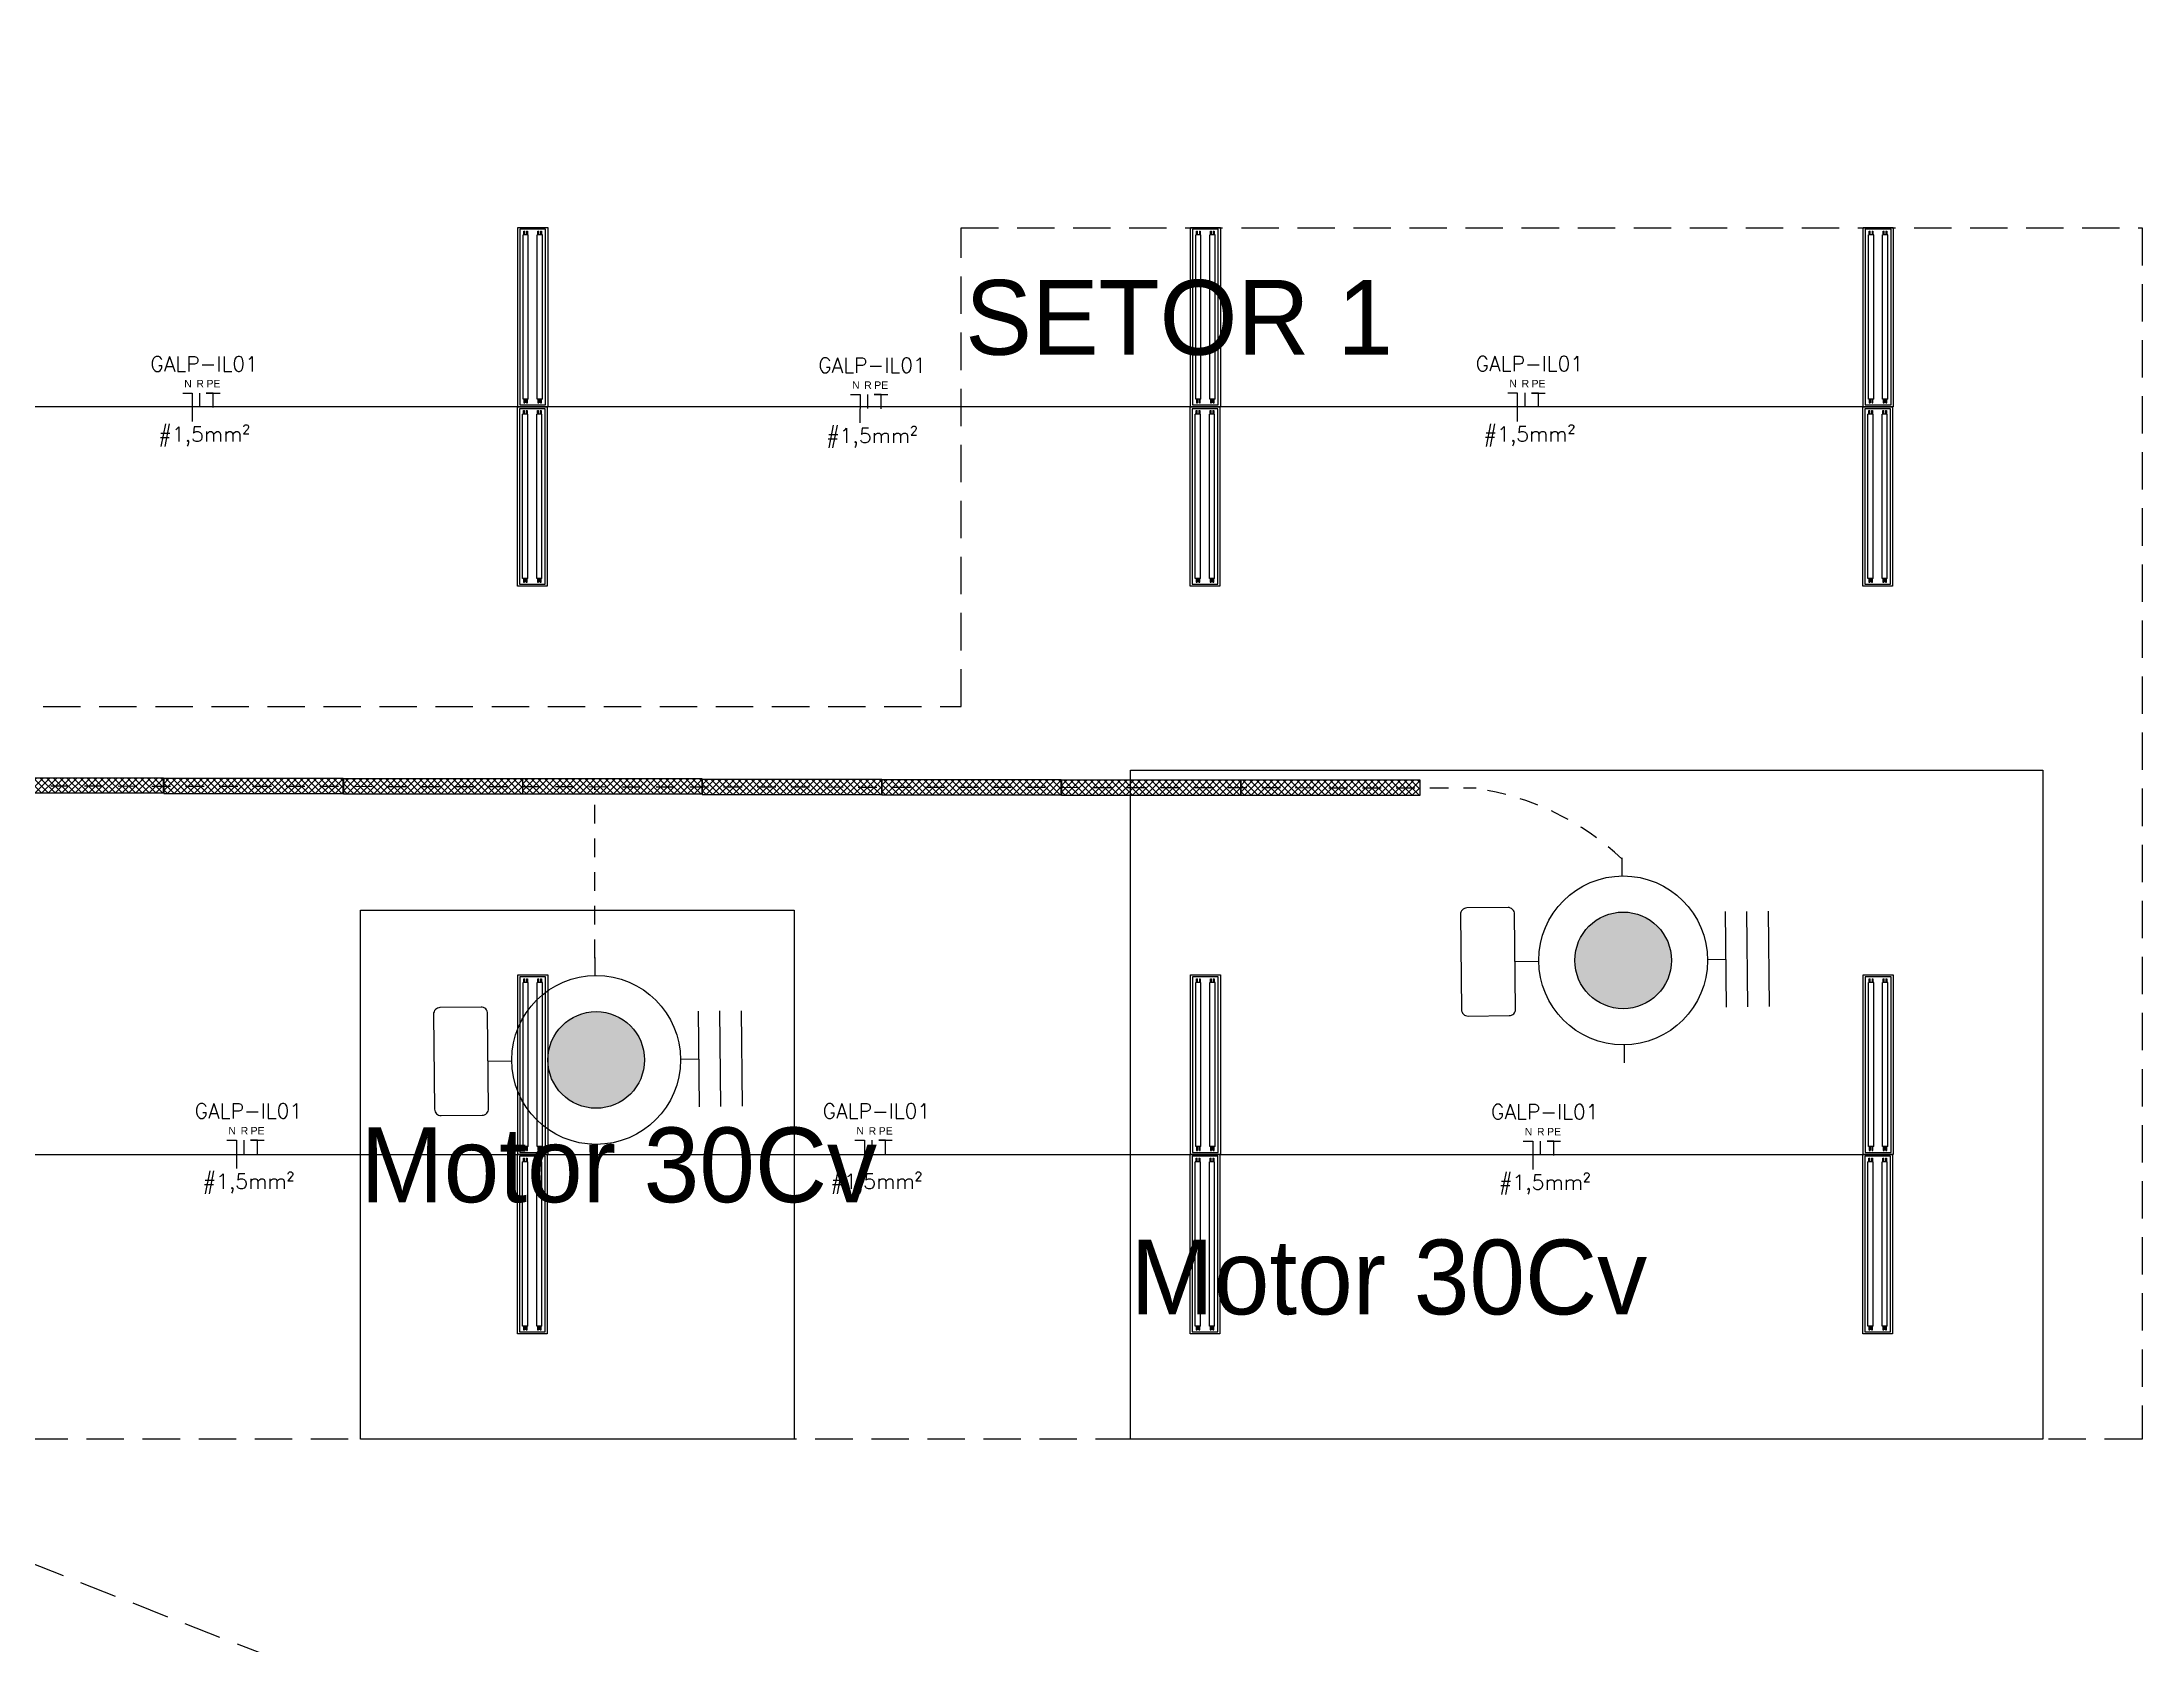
# Model space of a CAD drawing. Header units: metres. Extents: x 2442 to 5008, y 1070 to 2228.
# Drawn here: x 2495.85 to 2509.89, y 1100.09 to 1110.81 of the extents above; entities that cross this region are included whole.
import ezdxf
from ezdxf.enums import TextEntityAlignment as Align

# ---------------------------------------------------------------- set-up
doc = ezdxf.new("R2010")
doc.units = ezdxf.units.M
doc.linetypes.add('HIDDEN', pattern=[0.375, 0.25, -0.125])
doc.linetypes.add('HIDDEN2', pattern=[0.1875, 0.125, -0.0625])
for name, color, linetype in [('ARQ LAYOUT', 252, 'Continuous'), ('ARQ_ELÉTRODUTOS', 2, 'Continuous'), ('ARQ_LAYOUT', 8, 'Continuous'), ('ARQ_TOMADAS', 30, 'Continuous'), ('ELETROCALHA', 1, 'Continuous'), ('FIACAO', 7, 'Continuous'), ('HATCH_ELETRODUTOS', 7, 'Continuous'), ('INDICACAO_BIT_FIACAO', 10, 'Continuous'), ('INDICACAO_CIRCUITO_FIA', 7, 'Continuous'), ('LUMINÁRIAS RESIDENCIAL', 150, 'Continuous')]:
    doc.layers.add(name, color=color, linetype=linetype)
doc.styles.add('ARIAL', font='arial.ttf')
doc.styles.add('LOGO 02', font='')
doc.styles.add('ROMANS', font='ROMANS.SHX')
doc.styles.get("Standard").update_dxf_attribs({"font": 'arial.ttf'})
doc.styles.get('LOGO 02').set_extended_font_data('Bella Donna')
doc.linetypes.add('ELETROCALHA', pattern='A,0.5,-0.2,["=",Standard,S=0.18,R=0,X=-0.15,Y=-0.08],0', length=0.7)

# ---------------------------------------------------------------- blocks, each defined once
blk = doc.blocks.new('*U368', base_point=(827.839, 596.659))
at = {"ltscale": 0.035}
for p, q in [((827.252, 596.745), (827.252, 596.572)), ((828.426, 596.745), (827.252, 596.745)), ((827.264, 596.718), (827.289, 596.718)), ((827.264, 596.711), (827.264, 596.718)), ((827.264, 596.711), (827.289, 596.711)), ((827.264, 596.693), (827.264, 596.7)), ((827.289, 596.7), (827.264, 596.7)), ((827.289, 596.693), (827.264, 596.693)), ((828.387, 596.723), (827.289, 596.723)), ((827.289, 596.723), (827.289, 596.688)), ((828.387, 596.688), (827.289, 596.688)), ((828.387, 596.629), (827.289, 596.629)), ((827.289, 596.629), (827.289, 596.594)), ((828.387, 596.723), (828.387, 596.688)), ((828.412, 596.718), (828.387, 596.718)), ((828.412, 596.711), (828.387, 596.711)), ((828.387, 596.7), (828.412, 596.7)), ((828.387, 596.693), (828.412, 596.693)), ((828.387, 596.629), (828.387, 596.594)), ((828.412, 596.711), (828.412, 596.718)), ((828.412, 596.693), (828.412, 596.7)), ((828.426, 596.572), (828.426, 596.745)), ((827.252, 596.572), (828.426, 596.572)), ((827.264, 596.624), (827.289, 596.624)), ((827.264, 596.618), (827.264, 596.624)), ((827.264, 596.618), (827.289, 596.618)), ((827.264, 596.599), (827.264, 596.606)), ((827.289, 596.606), (827.264, 596.606)), ((827.289, 596.599), (827.264, 596.599)), ((828.387, 596.594), (827.289, 596.594)), ((828.412, 596.624), (828.387, 596.624)), ((828.412, 596.618), (828.387, 596.618)), ((828.387, 596.606), (828.412, 596.606)), ((828.387, 596.599), (828.412, 596.599)), ((828.412, 596.618), (828.412, 596.624)), ((828.412, 596.599), (828.412, 596.606))]:
    blk.add_line(p, q, dxfattribs=at)
blk.add_lwpolyline([(827.239, 596.759), (828.439, 596.759), (828.439, 596.559), (827.239, 596.559)], close=True)
blk = doc.blocks.new('*U369')
at = {"layer": 'LUMINÁRIAS RESIDENCIAL', "ltscale": 50}
blk.add_blockref('*U368', (0, 0), dxfattribs=at)
blk = doc.blocks.new('*U370')
at = {"color": 0, "linetype": 'ByBlock', "lineweight": -2, "transparency": 16777216}
for p in [(10, 31.5), (15, 31.5), (10, 27), (15, 27), (10, 22.5), (15, 22.5)]:
    blk.add_blockref('*U369', p, dxfattribs=at)
blk = doc.blocks.new('*U371', base_point=(827.839, 596.659))
at = {"ltscale": 0.035}
for p, q in [((827.252, 596.745), (827.252, 596.572)), ((828.426, 596.745), (827.252, 596.745)), ((827.264, 596.718), (827.289, 596.718)), ((827.264, 596.711), (827.264, 596.718)), ((827.264, 596.711), (827.289, 596.711)), ((827.264, 596.693), (827.264, 596.7)), ((827.289, 596.7), (827.264, 596.7)), ((827.289, 596.693), (827.264, 596.693)), ((828.387, 596.723), (827.289, 596.723)), ((827.289, 596.723), (827.289, 596.688)), ((828.387, 596.688), (827.289, 596.688)), ((828.387, 596.629), (827.289, 596.629)), ((827.289, 596.629), (827.289, 596.594)), ((828.387, 596.723), (828.387, 596.688)), ((828.412, 596.718), (828.387, 596.718)), ((828.412, 596.711), (828.387, 596.711)), ((828.387, 596.7), (828.412, 596.7)), ((828.387, 596.693), (828.412, 596.693)), ((828.387, 596.629), (828.387, 596.594)), ((828.412, 596.711), (828.412, 596.718)), ((828.412, 596.693), (828.412, 596.7)), ((828.426, 596.572), (828.426, 596.745)), ((827.252, 596.572), (828.426, 596.572)), ((827.264, 596.624), (827.289, 596.624)), ((827.264, 596.618), (827.264, 596.624)), ((827.264, 596.618), (827.289, 596.618)), ((827.264, 596.599), (827.264, 596.606)), ((827.289, 596.606), (827.264, 596.606)), ((827.289, 596.599), (827.264, 596.599)), ((828.387, 596.594), (827.289, 596.594)), ((828.412, 596.624), (828.387, 596.624)), ((828.412, 596.618), (828.387, 596.618)), ((828.387, 596.606), (828.412, 596.606)), ((828.387, 596.599), (828.412, 596.599)), ((828.412, 596.618), (828.412, 596.624)), ((828.412, 596.599), (828.412, 596.606))]:
    blk.add_line(p, q, dxfattribs=at)
blk.add_lwpolyline([(827.239, 596.759), (828.439, 596.759), (828.439, 596.559), (827.239, 596.559)], close=True)
blk = doc.blocks.new('*U372')
at = {"layer": 'LUMINÁRIAS RESIDENCIAL', "ltscale": 50}
blk.add_blockref('*U371', (0, 0), dxfattribs=at)
blk = doc.blocks.new('*U373')
at = {"color": 0, "linetype": 'ByBlock', "lineweight": -2, "transparency": 16777216}
for p in [(10, 31.5), (15, 31.5), (10, 27), (15, 27), (10, 22.5), (15, 22.5)]:
    blk.add_blockref('*U372', p, dxfattribs=at)
blk = doc.blocks.new('*U1132', base_point=(1427.3713, 179.8571))
h = blk.add_hatch(color=256)
h.dxf.hatch_style = 1
h.paths.add_polyline_path([(1427.3266, 179.9571, 1), (1427.4161, 179.9571, 1)])
at = {"ltscale": 0.035}
for p, q in [((1427.3272, 180.0918), (1427.4155, 180.0918)), ((1427.3272, 180.0718), (1427.4155, 180.0718)), ((1427.3272, 180.0518), (1427.4155, 180.0518))]:
    blk.add_line(p, q, dxfattribs=at)
blk.add_line((1427.3713, 179.8571), (1427.3713, 179.879))
at = {"linetype": 'ByBlock'}
for points in [[(1427.3713, 180.0353), (1427.3713, 180.0518)], [(1427.2932, 179.9571), (1427.2766, 179.9571)], [(1427.4495, 179.9571), (1427.4661, 179.9571)]]:
    blk.add_lwpolyline(points, dxfattribs=at)
blk.add_lwpolyline([(1427.3274, 179.8071), (1427.4153, 179.8071, 0.414214), (1427.4213, 179.8131), (1427.4213, 179.8511, 0.414214), (1427.4153, 179.8571), (1427.3274, 179.8571, 0.414214), (1427.3213, 179.8511), (1427.3213, 179.8131, 0.414214)], format="xyb", close=True)
at = {"ltscale": 0.035}
blk.add_circle((1427.3713, 179.9571), 0.0781, dxfattribs=at)
blk.add_circle((1427.3713, 179.9571), 0.0447)
blk = doc.blocks.new('*U1134', base_point=(1427.3713, 179.8571))
h = blk.add_hatch(color=256)
h.dxf.hatch_style = 1
h.paths.add_polyline_path([(1427.3266, 179.9571, 1), (1427.4161, 179.9571, 1)])
at = {"ltscale": 0.035}
for p, q in [((1427.3272, 180.0918), (1427.4155, 180.0918)), ((1427.3272, 180.0718), (1427.4155, 180.0718)), ((1427.3272, 180.0518), (1427.4155, 180.0518))]:
    blk.add_line(p, q, dxfattribs=at)
blk.add_line((1427.3713, 179.8571), (1427.3713, 179.879))
at = {"linetype": 'ByBlock'}
for points in [[(1427.3713, 180.0353), (1427.3713, 180.0518)], [(1427.2932, 179.9571), (1427.2766, 179.9571)], [(1427.4495, 179.9571), (1427.4661, 179.9571)]]:
    blk.add_lwpolyline(points, dxfattribs=at)
blk.add_lwpolyline([(1427.3274, 179.8071), (1427.4153, 179.8071, 0.414214), (1427.4213, 179.8131), (1427.4213, 179.8511, 0.414214), (1427.4153, 179.8571), (1427.3274, 179.8571, 0.414214), (1427.3213, 179.8511), (1427.3213, 179.8131, 0.414214)], format="xyb", close=True)
at = {"ltscale": 0.035}
blk.add_circle((1427.3713, 179.9571), 0.0781, dxfattribs=at)
blk.add_circle((1427.3713, 179.9571), 0.0447)

msp = doc.modelspace()

# ---------------------------------------------------------------- hatches: boundary and pattern name
at = {"layer": 'HATCH_ELETRODUTOS'}
h = msp.add_hatch(dxfattribs=at)
h.set_pattern_fill('ANSI37', color=140, scale=0.01, style=0)
h.set_pattern_definition([(45, (1061.720113, 886.109076), (-0.0224506403, 0.0224506403), []), (135, (1061.720113, 886.109076), (-0.0224506403, -0.0224506403), [])])
h.paths.add_polyline_path([(2495.46, 1105.789), (2496.66, 1105.789), (2496.66, 1105.889), (2495.46, 1105.889)])
h = msp.add_hatch(dxfattribs=at)
h.set_pattern_fill('ANSI37', color=140, scale=0.01, style=0)
h.set_pattern_definition([(45, (1062.920564, 886.106212), (-0.0224506403, 0.0224506403), []), (135, (1062.920564, 886.106212), (-0.0224506403, -0.0224506403), [])])
h.paths.add_polyline_path([(2496.661, 1105.786), (2497.861, 1105.786), (2497.861, 1105.886), (2496.661, 1105.886)])
h = msp.add_hatch(dxfattribs=at)
h.set_pattern_fill('ANSI37', color=140, scale=0.01, style=0)
h.set_pattern_definition([(45, (1064.122715, 886.103635), (-0.0224506403, 0.0224506403), []), (135, (1064.122715, 886.103635), (-0.0224506403, -0.0224506403), [])])
h.paths.add_polyline_path([(2497.863, 1105.783), (2499.063, 1105.783), (2499.063, 1105.883), (2497.863, 1105.883)])
h = msp.add_hatch(dxfattribs=at)
h.set_pattern_fill('ANSI37', color=140, scale=0.01, style=0)
h.set_pattern_definition([(45, (1065.321506, 886.103795), (-0.0224506403, 0.0224506403), []), (135, (1065.321506, 886.103795), (-0.0224506403, -0.0224506403), [])])
h.paths.add_polyline_path([(2499.062, 1105.783), (2500.262, 1105.783), (2500.262, 1105.883), (2499.062, 1105.883)])
h = msp.add_hatch(dxfattribs=at)
h.set_pattern_fill('ANSI37', color=140, scale=0.01, style=0)
h.set_pattern_definition([(45, (1066.524245, 886.099936), (-0.0224506403, 0.0224506403), []), (135, (1066.524245, 886.099936), (-0.0224506403, -0.0224506403), [])])
h.paths.add_polyline_path([(2500.264, 1105.78), (2501.464, 1105.78), (2501.464, 1105.88), (2500.264, 1105.88)])
h = msp.add_hatch(dxfattribs=at)
h.set_pattern_fill('ANSI37', color=140, scale=0.01, style=0)
h.set_pattern_definition([(45, (1067.724695, 886.097073), (-0.0224506403, 0.0224506403), []), (135, (1067.724695, 886.097073), (-0.0224506403, -0.0224506403), [])])
h.paths.add_polyline_path([(2501.465, 1105.777), (2502.665, 1105.777), (2502.665, 1105.877), (2501.465, 1105.877)])
h = msp.add_hatch(dxfattribs=at)
h.set_pattern_fill('ANSI37', color=140, scale=0.01, style=0)
h.set_pattern_definition([(45, (1068.926846, 886.094496), (-0.0224506403, 0.0224506403), []), (135, (1068.926846, 886.094496), (-0.0224506403, -0.0224506403), [])])
h.paths.add_polyline_path([(2502.667, 1105.774), (2503.867, 1105.774), (2503.867, 1105.874), (2502.667, 1105.874)])
h = msp.add_hatch(dxfattribs=at)
h.set_pattern_fill('ANSI37', color=140, scale=0.01, style=0)
h.set_pattern_definition([(45, (1070.125637, 886.094655), (-0.0224506403, 0.0224506403), []), (135, (1070.125637, 886.094655), (-0.0224506403, -0.0224506403), [])])
h.paths.add_polyline_path([(2503.866, 1105.774), (2505.066, 1105.774), (2505.066, 1105.874), (2503.866, 1105.874)])

# ---------------------------------------------------------------- linework, layer by layer
at = {"layer": 'ARQ LAYOUT', "linetype": 'HIDDEN'}
msp.add_lwpolyline([(2476.73, 1101.468), (2476.73, 1106.368), (2501.995, 1106.368), (2501.995, 1109.568), (2509.895, 1109.568), (2509.895, 1101.468), (2476.73, 1101.468)], dxfattribs=at)
at = {"layer": 'ARQ LAYOUT'}
for points in [[(2503.129, 1105.941), (2509.232, 1105.941), (2509.232, 1101.468), (2503.129, 1101.468)], [(2497.977, 1105.005), (2500.879, 1105.005), (2500.879, 1101.468), (2497.977, 1101.468)]]:
    msp.add_lwpolyline(points, close=True, dxfattribs=at)
at = {"layer": 'ARQ_ELÉTRODUTOS'}
for p, q in [((2508.227, 1108.372), (2476.527, 1108.372)), ((2476.527, 1103.372), (2508.23, 1103.372))]:
    msp.add_line(p, q, dxfattribs=at)
at = {"layer": 'ARQ_ELÉTRODUTOS', "linetype": 'HIDDEN'}
msp.add_arc((2578.489, 1309.871), 224.991, 241.07147, 251.35905, dxfattribs=at)
at = {"layer": 'ARQ_TOMADAS', "linetype": 'HIDDEN2', "lineweight": -3}
for p, q in [((2493.431, 1105.84), (2505.44, 1105.823)), ((2499.544, 1104.685), (2499.544, 1105.83))]:
    msp.add_line(p, q, dxfattribs=at)
msp.add_arc((2505.193, 1104.062), 1.774, 46.3614, 82.0738, dxfattribs=at)
at = {"layer": 'ELETROCALHA', "color": 140, "linetype": 'ELETROCALHA'}
for points in [[(2495.46, 1105.789), (2496.66, 1105.789), (2496.66, 1105.889), (2495.46, 1105.889)], [(2496.661, 1105.786), (2497.861, 1105.786), (2497.861, 1105.886), (2496.661, 1105.886)], [(2497.863, 1105.783), (2499.063, 1105.783), (2499.063, 1105.883), (2497.863, 1105.883)], [(2499.062, 1105.783), (2500.262, 1105.783), (2500.262, 1105.883), (2499.062, 1105.883)], [(2500.264, 1105.78), (2501.464, 1105.78), (2501.464, 1105.88), (2500.264, 1105.88)], [(2501.465, 1105.777), (2502.665, 1105.777), (2502.665, 1105.877), (2501.465, 1105.877)], [(2502.667, 1105.774), (2503.867, 1105.774), (2503.867, 1105.874), (2502.667, 1105.874)], [(2503.866, 1105.774), (2505.066, 1105.774), (2505.066, 1105.874), (2503.866, 1105.874)]]:
    msp.add_lwpolyline(points, close=True, dxfattribs=at)
at = {"layer": 'FIACAO', "color": 4, "lineweight": -3}
for p, q in [((2496.788, 1108.464), (2496.851, 1108.464)), ((2496.851, 1108.464), (2496.851, 1108.274)), ((2501.255, 1108.455), (2501.319, 1108.455)), ((2501.319, 1108.455), (2501.318, 1108.264)), ((2505.652, 1108.465), (2505.716, 1108.465)), ((2505.716, 1108.465), (2505.716, 1108.274)), ((2497.084, 1103.467), (2497.147, 1103.467)), ((2497.147, 1103.467), (2497.147, 1103.277)), ((2501.285, 1103.467), (2501.349, 1103.466)), ((2501.349, 1103.466), (2501.348, 1103.276)), ((2505.756, 1103.461), (2505.819, 1103.461)), ((2505.819, 1103.461), (2505.819, 1103.271))]:
    msp.add_line(p, q, dxfattribs=at)
at = {"layer": 'FIACAO', "lineweight": -3}
for p, q in [((2496.901, 1108.464), (2496.901, 1108.369)), ((2496.992, 1108.463), (2496.946, 1108.463)), ((2501.368, 1108.454), (2501.368, 1108.36)), ((2501.46, 1108.454), (2501.414, 1108.454)), ((2505.766, 1108.465), (2505.766, 1108.37)), ((2505.857, 1108.464), (2505.811, 1108.464)), ((2497.197, 1103.467), (2497.197, 1103.372)), ((2497.288, 1103.466), (2497.242, 1103.466)), ((2501.398, 1103.466), (2501.398, 1103.372)), ((2501.49, 1103.466), (2501.444, 1103.466)), ((2505.869, 1103.461), (2505.869, 1103.366)), ((2505.96, 1103.46), (2505.915, 1103.46))]:
    msp.add_line(p, q, dxfattribs=at)
at = {"layer": 'FIACAO', "color": 3, "lineweight": -3}
for p, q in [((2496.946, 1108.463), (2497.038, 1108.463)), ((2496.992, 1108.368), (2496.992, 1108.463)), ((2501.414, 1108.454), (2501.505, 1108.454)), ((2501.46, 1108.359), (2501.46, 1108.454)), ((2505.811, 1108.464), (2505.902, 1108.464)), ((2505.857, 1108.369), (2505.857, 1108.464)), ((2497.242, 1103.466), (2497.334, 1103.466)), ((2497.288, 1103.371), (2497.288, 1103.466)), ((2501.444, 1103.466), (2501.535, 1103.466)), ((2501.49, 1103.371), (2501.49, 1103.466)), ((2505.915, 1103.46), (2506.006, 1103.46)), ((2505.96, 1103.365), (2505.96, 1103.46))]:
    msp.add_line(p, q, dxfattribs=at)

# ---------------------------------------------------------------- block references
at = {"rotation": 270.0000000000218}
for name, p in [('*U370', (2476.63, 1118.972)), ('*U373', (2476.627, 1117.772))]:
    msp.add_blockref(name, p, dxfattribs=at)
at = {"layer": 'ARQ_LAYOUT', "xscale": 7.231179986771563, "yscale": 7.231179986771563, "zscale": 7.231179986771563, "rotation": 270.5971174462543}
for name, p in [('*U1132', (2505.701, 1104.662)), ('*U1134', (2498.831, 1103.996))]:
    msp.add_blockref(name, p, dxfattribs=at)

# ---------------------------------------------------------------- texts
at = {"char_height": 0.5, "attachment_point": 1, "style": 'LOGO 02'}
for s, insert in [('SETOR 1', (2502.023, 1109.22)), ('Motor 30Cv', (2497.977, 1103.552)), ('Motor 30Cv', (2503.129, 1102.802))]:
    msp.add_mtext_dynamic_manual_height_columns(s, width=4, gutter_width=20, heights=[0], dxfattribs=dict(at, insert=insert))
at = {"layer": 'INDICACAO_BIT_FIACAO', "style": 'ROMANS'}
for p in [(2496.932, 1108.239), (2501.399, 1108.23), (2505.797, 1108.24), (2497.228, 1103.242), (2501.429, 1103.242), (2505.9, 1103.236)]:
    msp.add_text('#1,5mm²', height=0.1, dxfattribs=at).set_placement(p, align=Align.TOP_CENTER)
at = {"layer": 'INDICACAO_CIRCUITO_FIA', "style": 'ROMANS'}
for p in [(2496.932, 1108.609), (2501.399, 1108.6), (2505.797, 1108.61), (2497.228, 1103.613), (2501.429, 1103.612), (2505.9, 1103.607)]:
    msp.add_text('GALP-IL01', height=0.1, dxfattribs=at).set_placement(p, align=Align.CENTER)
at = {"layer": 'INDICACAO_CIRCUITO_FIA', "color": 4, "ltscale": 0.5, "style": 'ARIAL'}
for p in [(2496.823, 1108.502), (2501.291, 1108.493), (2505.688, 1108.503), (2497.119, 1103.505), (2501.32, 1103.505), (2505.791, 1103.499)]:
    msp.add_text('N', height=0.05, dxfattribs=at).set_placement(p, align=Align.CENTER)
at = {"layer": 'INDICACAO_CIRCUITO_FIA', "color": 0, "ltscale": 0.5, "style": 'ARIAL'}
for p in [(2496.905, 1108.502), (2501.372, 1108.492), (2505.77, 1108.502), (2497.201, 1103.505), (2501.402, 1103.504), (2505.873, 1103.499)]:
    msp.add_text('R', height=0.05, dxfattribs=at).set_placement(p, align=Align.CENTER)
at = {"layer": 'INDICACAO_CIRCUITO_FIA', "color": 3, "ltscale": 0.5, "style": 'ARIAL'}
for p in [(2496.994, 1108.502), (2501.461, 1108.492), (2505.858, 1108.502), (2497.289, 1103.505), (2501.491, 1103.504), (2505.962, 1103.499)]:
    msp.add_text('PE', height=0.05, dxfattribs=at).set_placement(p, align=Align.CENTER)

doc.saveas('drawing.dxf')
